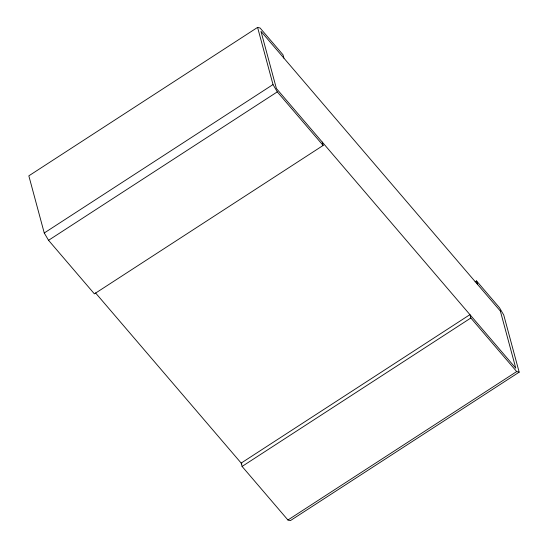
<?xml version="1.0" encoding="UTF-8"?>
<svg xmlns="http://www.w3.org/2000/svg" width="548" height="548" viewBox="0 0 548 548"><rect width="100%" height="100%" fill="white"/><g stroke="black" fill="none" stroke-linecap="round" stroke-linejoin="round"><path stroke-width="0.82" d="M283.898 58.136L282.994 54.779L260.067 27.996L257.587 27.4L28.832 175.84L44.251 232.989L48.546 240.305L94.393 293.872L323.149 145.439L322.245 142.076M44.251 232.989L273.014 84.556L257.587 27.4M48.546 240.305L277.302 91.872L323.149 145.439M475.102 281.836L476.534 280.912L499.454 307.695L503.749 315.011L519.168 372.161L290.413 520.6L287.933 520.004L242.086 466.437L241.182 463.081L469.937 314.641L470.842 318.004L516.689 371.571L519.168 372.161M242.086 466.437L470.842 318.004M287.933 520.004L516.689 371.571M95.516 292.885L241.928 463.957M273.014 84.556L277.302 91.872M476.534 280.912L477.438 284.268M500.358 311.052L260.978 31.352L276.398 88.509L515.784 368.208L500.358 311.052"/></g></svg>
